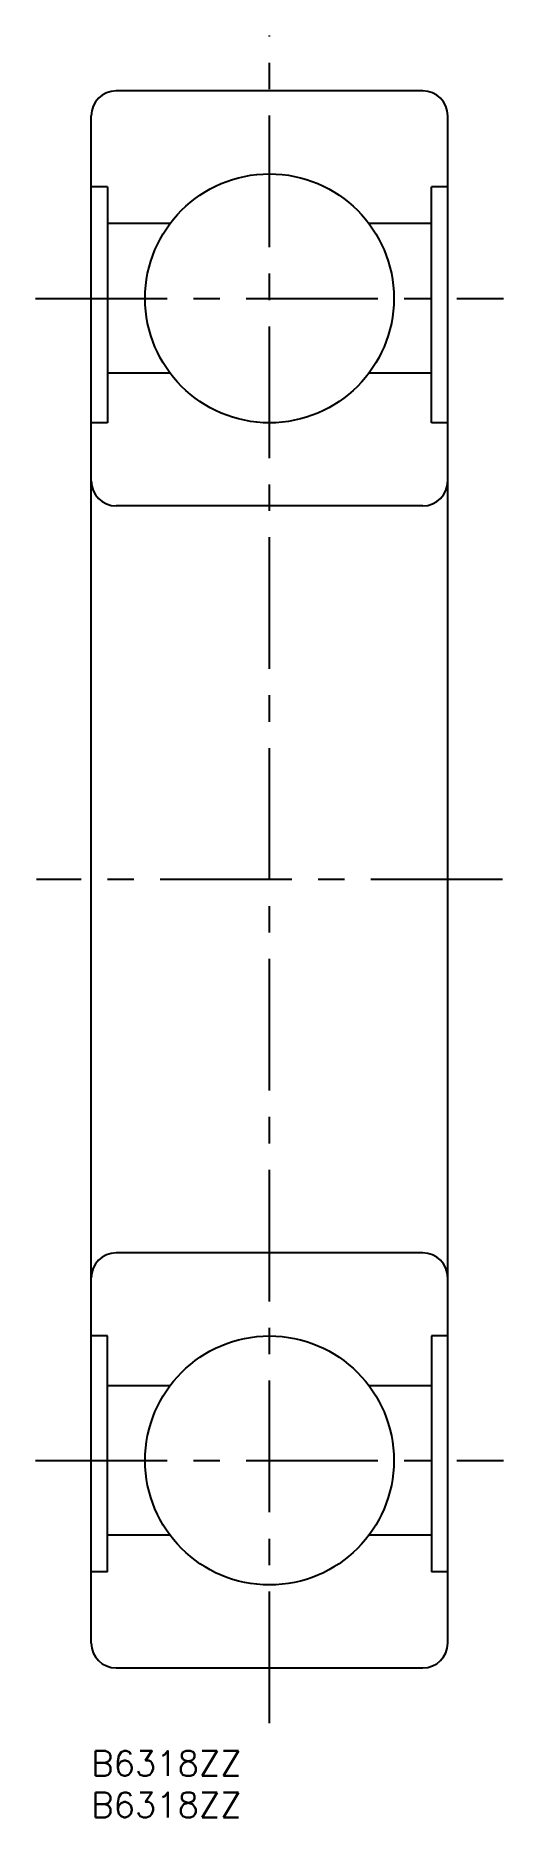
# Model space of a CAD drawing. Extents: x -7 to 50, y -8 to 207.
import ezdxf

# ---------------------------------------------------------------- set-up
doc = ezdxf.new("R2010")
doc.units = 0
doc.header["$LTSCALE"] = 0.5
doc.linetypes.add('CENTER', pattern=[50.8, 31.75, -6.35, 6.35, -6.35])
for name, color, linetype in [('MSM_CENTER', 1, 'CENTER'), ('MSM_CONTINUOUS', 7, 'CONTINUOUS'), ('MSM_PART_NUMBER', 7, 'CONTINUOUS')]:
    doc.layers.add(name, color=color, linetype=linetype)
doc.styles.get("Standard").update_dxf_attribs({"font": 'txt.shx', "height": 3, "bigfont": 'bigfont.shx'})

msp = doc.modelspace()

# ---------------------------------------------------------------- linework, layer by layer
at = {"layer": 'MSM_CENTER'}
for p, q in [((21.5, 3.35), (21.5, 206.65)), ((-6.71, 175), (49.71, 175)), ((49.58, 105), (-6.58, 105)), ((-6.71, 35), (49.71, 35))]:
    msp.add_line(p, q, dxfattribs=at)
at = {"layer": 'MSM_CONTINUOUS'}
for p, q in [((40, 200), (3, 200)), ((0, 13), (0, 197)), ((43, 13), (43, 197)), ((1.98, 188.44), (0, 188.44)), ((1.98, 188.44), (1.98, 160)), ((43, 188.44), (41.02, 188.44)), ((41.02, 160), (41.02, 188.44)), ((9.5, 184), (1.98, 184)), ((41.02, 184), (33.5, 184)), ((9.5, 166), (1.98, 166)), ((41.02, 166), (33.5, 166)), ((1.98, 160), (0, 160)), ((43, 160), (41.02, 160)), ((40, 150), (3, 150)), ((40, 60), (3, 60)), ((1.98, 50), (0, 50)), ((1.98, 21.56), (1.98, 50)), ((43, 50), (41.02, 50)), ((41.02, 50), (41.02, 21.56)), ((9.5, 44), (1.98, 44)), ((41.02, 44), (33.5, 44)), ((9.5, 26), (1.98, 26)), ((41.02, 26), (33.5, 26)), ((1.98, 21.56), (0, 21.56)), ((43, 21.56), (41.02, 21.56)), ((3, 10), (40, 10))]:
    msp.add_line(p, q, dxfattribs=at)
for centre in [(21.5, 175), (21.5, 35)]:
    msp.add_circle(centre, 15, dxfattribs=at)
for centre, start, end in [((3, 197), 90, 180), ((40, 197), 0, 90), ((3, 153), 180, 270), ((40, 153), 270, 0), ((3, 57), 90, 180), ((40, 57), 0, 90), ((3, 13), 180, 270), ((40, 13), 270, 0)]:
    msp.add_arc(centre, 3, start, end, dxfattribs=at)

# ---------------------------------------------------------------- texts
at = {"layer": 'MSM_PART_NUMBER'}
for p in [(0, -3), (0, -8)]:
    msp.add_text('B6318ZZ', height=3, dxfattribs=at).set_placement(p)

doc.saveas('drawing.dxf')
